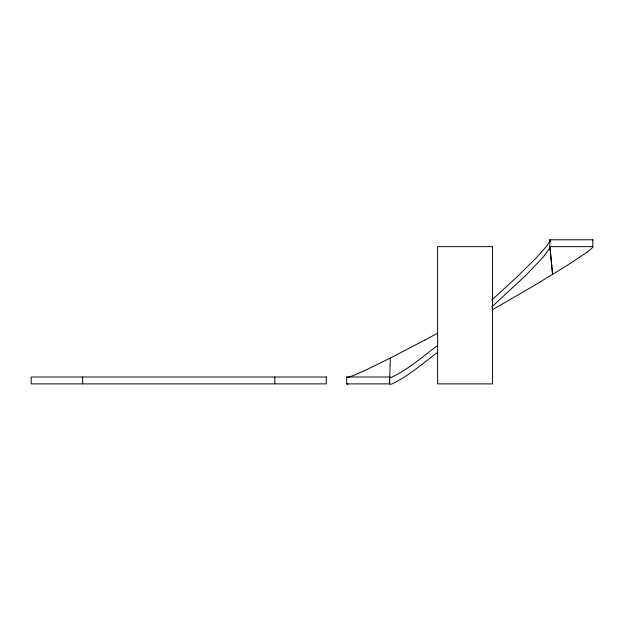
<?xml version="1.0" encoding="UTF-8"?>
<svg xmlns="http://www.w3.org/2000/svg" width="624" height="624" viewBox="0 0 624 624"><rect width="100%" height="100%" fill="white"/><g stroke="black" fill="none" stroke-linecap="round" stroke-linejoin="round"><path stroke-width="0.94" d="M437.408 352.521C422.69 363.503 408.642 375.999 391.966 383.947A81.487 7.168 -40.6 0 1 389.594 383.877L390.304 358.067L424.749 340.096M586.997 252.182A132.538 6.084 -29.1 0 0 592.808 246.636L592.8 239.78L549.869 239.78L549.736 241.293L546.975 245.708L535.891 258.289L517.78 276.19L494.567 297.508A119.824 10.546 -40.6 0 1 491.696 300.066M549.978 240.396L550.001 241.426L549.869 239.78L549.736 248.157L543.481 256.862L525.759 275.363L494.567 304.372A119.824 10.546 -40.6 0 1 491.696 306.922M437.408 345.657C422.69 356.639 408.642 369.135 391.966 377.083A81.487 7.168 -40.6 0 1 389.594 377.013L346.663 377.013L346.663 383.877L389.594 383.877L389.594 377.013M587.005 252.174L568.76 264.404L540.002 282.032M390.304 358.067L364.299 370.765M592.8 246.644L549.869 246.644L552.591 274.443L549.978 247.252M274.794 377.013L274.794 383.877M82.664 377.013L82.664 383.877M348.005 384.064A132.187 6.068 -29.1 0 1 346.64 383.893M539.971 282.048A144.908 6.653 -29.1 0 1 492.032 309.894M437.767 333.099A144.908 6.653 -29.1 0 1 424.772 340.08M364.307 370.757A132.187 6.068 -29.1 0 1 348.005 377.2M347.061 377.263A132.187 6.068 -29.1 0 1 346.64 377.029M592.8 239.78L592.683 240.31L592.8 239.78M492.523 246.644L437.627 246.644L437.627 383.877L492.523 383.877L492.523 246.644M326.258 377.013L31.2 377.013L31.2 383.877L326.258 383.877L326.258 377.013"/></g></svg>
